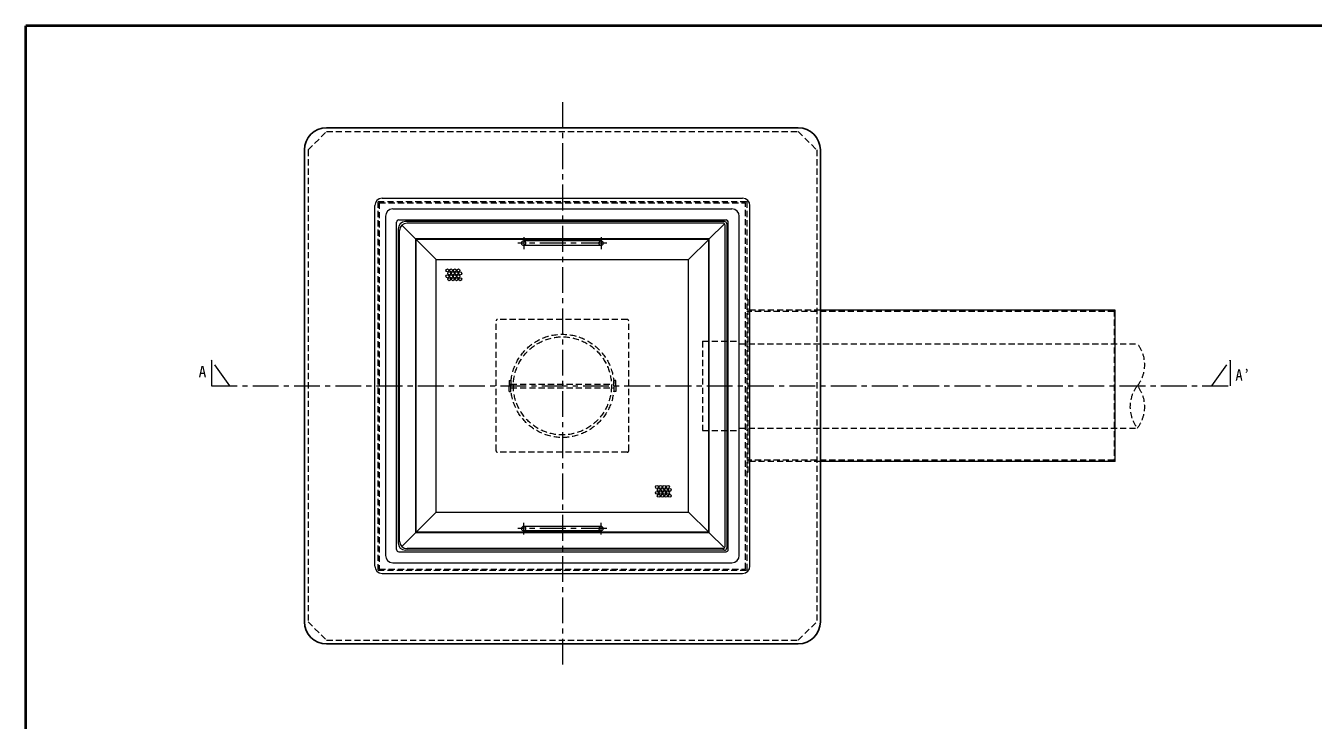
# Model space of a CAD drawing. Units: millimetres at full size, sheet at 1:7; details may follow other scales. Extents: x -1462 to 1373, y -937 to 1030.
# Drawn here: x -1462 to 284, y 88 to 1030 of the extents above; entities that cross this region are included whole.
import ezdxf
from ezdxf.enums import TextEntityAlignment as Align

# ---------------------------------------------------------------- set-up
doc = ezdxf.new("R2010")
doc.units = ezdxf.units.MM
doc.header["$LTSCALE"] = 7
doc.linetypes.add('CHAIN1', pattern=[8, 5, -1, 1, -1])
doc.linetypes.add('DASHED1', pattern=[1.8, 1.2, -0.6])
doc.layers.add('0-0_ﾚｲﾔ1', color=4, linetype='Continuous', lineweight=9)
doc.styles.add('ＭＳ ゴシック', font='')
doc.styles.get('ＭＳ ゴシック').set_extended_font_data('MS Gothic')

msp = doc.modelspace()

# ---------------------------------------------------------------- linework, layer by layer
at = {"layer": '0-0_ﾚｲﾔ1', "color": 1, "lineweight": 40}
for p in [(-1462.245, -937.045), (1372.755, 1029.955)]:
    msp.add_line(p, (-1462.245, 1029.955), dxfattribs=at)
at = {"layer": '0-0_ﾚｲﾔ1', "linetype": 'CHAIN1'}
for p, q in [((-734.245, 926.494), (-734.245, 156.494)), ((-673.745, 735.08), (-794.745, 735.08)), ((-786.745, 743.08), (-786.745, 727.08)), ((-681.745, 743.08), (-681.745, 727.08)), ((-1210.245, 576.494), (-1210.245, 541.494)), ((-1185.245, 541.494), (-1210.245, 576.494)), ((-1210.245, 541.494), (171.755, 541.494)), ((-786.745, 339.909), (-786.745, 355.909)), ((-681.745, 339.909), (-681.745, 355.909)), ((-673.745, 347.909), (-794.745, 347.909))]:
    msp.add_line(p, q, dxfattribs=at)
at = {"layer": '0-0_ﾚｲﾔ1', "color": 5, "lineweight": 25}
for p, q in [((-1054.245, 891.494), (-414.245, 891.494)), ((-1084.245, 221.494), (-1084.245, 861.494)), ((-384.245, 221.494), (-384.245, 861.494)), ((-1054.245, 191.494), (-414.245, 191.494))]:
    msp.add_line(p, q, dxfattribs=at)
at = {"layer": '0-0_ﾚｲﾔ1', "linetype": 'DASHED1'}
for p, q in [((-1079.245, 861.494), (-1054.245, 886.494)), ((-1054.245, 886.494), (-414.245, 886.494)), ((-414.245, 886.494), (-389.245, 861.494)), ((-1079.245, 861.494), (-1079.245, 221.494)), ((-389.245, 861.494), (-389.245, 221.494)), ((-984.245, 791.494), (-484.245, 791.494)), ((-984.245, 291.494), (-984.245, 791.494)), ((-982.645, 789.894), (-485.845, 789.894)), ((-982.645, 789.894), (-982.645, 293.094)), ((-485.845, 293.094), (-485.845, 789.894)), ((-484.245, 791.494), (-484.245, 291.494)), ((-482.645, 658.994), (-484.245, 658.994)), ((-482.645, 658.994), (-482.645, 423.994)), ((-824.245, 453.494), (-824.245, 629.494)), ((-646.245, 631.494), (-822.245, 631.494)), ((-644.245, 453.494), (-644.245, 629.494)), ((-384.245, 643.994), (-484.245, 643.994)), ((14.155, 642.394), (-484.245, 642.394)), ((14.155, 643.994), (14.155, 438.994)), ((-494.245, 598.644), (45.755, 598.644)), ((15.755, 604.494), (14.155, 604.494)), ((-806.545, 548.994), (-804.245, 548.994)), ((-806.545, 548.994), (-806.545, 541.494)), ((-806.545, 533.994), (-806.545, 541.494)), ((-804.245, 548.994), (-804.245, 541.494)), ((-804.245, 543.994), (-664.245, 543.994)), ((-804.245, 533.994), (-804.245, 541.494)), ((-661.945, 548.994), (-664.245, 548.994)), ((-664.245, 541.494), (-664.245, 548.994)), ((-664.245, 541.494), (-664.245, 533.994)), ((-661.945, 541.494), (-661.945, 548.994)), ((-661.945, 541.494), (-661.945, 533.994)), ((-806.545, 533.994), (-804.245, 533.994)), ((-804.245, 538.994), (-664.245, 538.994)), ((-661.945, 533.994), (-664.245, 533.994)), ((-494.245, 484.344), (45.755, 484.344)), ((15.755, 478.494), (14.155, 478.494)), ((-646.245, 451.494), (-822.245, 451.494)), ((14.155, 440.594), (-484.245, 440.594)), ((-384.245, 438.994), (-484.245, 438.994)), ((-482.645, 423.994), (-484.245, 423.994)), ((-984.245, 291.494), (-484.245, 291.494)), ((-982.645, 293.094), (-485.845, 293.094)), ((-1079.245, 221.494), (-1054.245, 196.494)), ((-414.245, 196.494), (-389.245, 221.494)), ((-1054.245, 196.494), (-414.245, 196.494))]:
    msp.add_line(p, q, dxfattribs=at)
at = {"layer": '0-0_ﾚｲﾔ1'}
for p, q in [((-978.705, 795.955), (-489.785, 795.955)), ((-988.705, 297.034), (-988.705, 785.955)), ((-479.785, 297.034), (-479.785, 785.955)), ((-959.245, 319.494), (-959.245, 763.494)), ((-956.245, 766.494), (-512.245, 766.494)), ((-509.245, 319.494), (-509.245, 763.494)), ((-534.952, 740.787), (-933.538, 740.787)), ((-933.538, 740.787), (-933.538, 342.202)), ((-905.547, 712.796), (-932.831, 740.08)), ((-535.659, 740.08), (-932.831, 740.08)), ((-932.831, 342.909), (-932.831, 740.08)), ((-681.745, 738.08), (-786.745, 738.08)), ((-562.944, 712.796), (-535.659, 740.08)), ((-535.659, 342.909), (-535.659, 740.08)), ((-534.952, 342.202), (-534.952, 740.787)), ((-681.745, 732.08), (-786.745, 732.08)), ((-905.547, 712.796), (-562.944, 712.796)), ((-905.547, 370.193), (-905.547, 712.796)), ((-562.944, 370.193), (-562.944, 712.796)), ((-905.547, 370.193), (-932.831, 342.909)), ((-905.547, 370.193), (-562.944, 370.193)), ((-562.944, 370.193), (-535.659, 342.909)), ((-681.745, 350.909), (-786.745, 350.909)), ((-534.952, 342.202), (-933.538, 342.202)), ((-535.659, 342.909), (-932.831, 342.909)), ((-681.745, 344.909), (-786.745, 344.909)), ((-956.245, 316.494), (-512.245, 316.494)), ((-978.705, 287.034), (-489.785, 287.034))]:
    msp.add_line(p, q, dxfattribs=at)
at = {"layer": '0-0_ﾚｲﾔ1', "color": 3, "lineweight": 18}
for p, q in [((-974.245, 771.494), (-974.245, 311.494)), ((-964.245, 781.494), (-504.245, 781.494)), ((-494.245, 311.494), (-494.245, 771.494)), ((-964.245, 301.494), (-504.245, 301.494))]:
    msp.add_line(p, q, dxfattribs=at)
at = {"layer": '0-0_ﾚｲﾔ1', "color": 7, "lineweight": 18}
for p, q in [((-957.124, 754.373), (-957.124, 328.616)), ((-955.003, 330.737), (-955.003, 752.252)), ((-933.538, 740.787), (-952.074, 759.323)), ((-514.367, 764.373), (-947.124, 764.373)), ((-516.488, 762.252), (-945.003, 762.252)), ((-534.952, 740.787), (-514.367, 761.373)), ((-513.488, 323.737), (-513.488, 759.252)), ((-511.367, 761.373), (-511.367, 321.616)), ((15.755, 643.994), (-384.245, 643.994)), ((15.755, 438.994), (15.755, 643.994)), ((15.755, 438.994), (-384.245, 438.994)), ((-933.538, 342.202), (-952.074, 323.666)), ((-534.952, 342.202), (-514.367, 321.616)), ((-514.367, 318.616), (-947.124, 318.616)), ((-516.488, 320.737), (-945.003, 320.737))]:
    msp.add_line(p, q, dxfattribs=at)
at = {"layer": '0-0_ﾚｲﾔ1', "color": 7, "linetype": 'DASHED1', "lineweight": 18}
for p, q in [((-544.245, 601.994), (-494.245, 601.994)), ((-544.245, 601.994), (-544.245, 480.994)), ((-544.245, 480.994), (-494.245, 480.994))]:
    msp.add_line(p, q, dxfattribs=at)
at = {"layer": '0-0_ﾚｲﾔ1', "linetype": 'CHAIN1'}
msp.add_lwpolyline([(146.755, 541.494), (171.755, 576.494), (171.755, 541.494)], dxfattribs=at)
at = {"layer": '0-0_ﾚｲﾔ1'}
for centre in [(-890.268, 698.09), (-885.268, 698.09), (-880.268, 698.09), (-875.268, 698.09), (-890.268, 690.09), (-887.768, 694.09), (-887.768, 686.09), (-885.268, 690.09), (-882.768, 694.09), (-882.768, 686.09), (-880.268, 690.09), (-877.768, 694.09), (-877.768, 686.09), (-875.268, 690.09), (-872.768, 694.09), (-872.768, 686.09), (-606.044, 404.392), (-603.544, 400.392), (-601.044, 404.392), (-598.544, 400.392), (-596.044, 404.392), (-593.544, 400.392), (-591.044, 404.392), (-588.544, 400.392), (-606.044, 396.392), (-603.544, 392.392), (-601.044, 396.392), (-598.544, 392.392), (-596.044, 396.392), (-593.544, 392.392), (-591.044, 396.392), (-588.544, 392.392)]:
    msp.add_circle(centre, 2, dxfattribs=at)
at = {"layer": '0-0_ﾚｲﾔ1', "linetype": 'DASHED1'}
for radius in [70, 66.5]:
    msp.add_circle((-734.245, 541.494), radius, dxfattribs=at)
at = {"layer": '0-0_ﾚｲﾔ1', "color": 5, "lineweight": 25}
for centre, start, end in [((-1054.245, 861.494), 90, 180), ((-414.245, 861.494), 0, 90), ((-1054.245, 221.494), 180, 270), ((-414.245, 221.494), 270, 0)]:
    msp.add_arc(centre, 30, start, end, dxfattribs=at)
at = {"layer": '0-0_ﾚｲﾔ1'}
for centre, radius, start, end in [((-978.705, 785.955), 10, 90, 180), ((-489.785, 785.955), 10, 0, 90), ((-956.245, 763.494), 3, 90, 180), ((-512.245, 763.494), 3, 0, 90), ((-786.745, 735.08), 3, 90, 270), ((-681.745, 735.08), 3, 270, 90), ((-786.745, 347.909), 3, 90, 270), ((-681.745, 347.909), 3, 270, 90), ((-956.245, 319.494), 3, 180, 270), ((-512.245, 319.494), 3, 270, 0), ((-978.705, 297.034), 10, 180, 270), ((-489.785, 297.034), 10, 270, 0)]:
    msp.add_arc(centre, radius, start, end, dxfattribs=at)
at = {"layer": '0-0_ﾚｲﾔ1', "color": 3, "lineweight": 18}
for centre, start, end in [((-964.245, 771.494), 90, 180), ((-504.245, 771.494), 0, 90), ((-964.245, 311.494), 180, 270), ((-504.245, 311.494), 270, 0)]:
    msp.add_arc(centre, 10, start, end, dxfattribs=at)
at = {"layer": '0-0_ﾚｲﾔ1', "color": 7, "lineweight": 18}
for centre, radius, start, end in [((-947.124, 754.373), 10, 90, 180), ((-945.003, 752.252), 10, 90, 180), ((-516.488, 759.252), 3, 0, 90), ((-514.367, 761.373), 3, 0, 90), ((-947.124, 328.616), 10, 180, 270), ((-945.003, 330.737), 10, 180, 270), ((-516.488, 323.737), 3, 270, 0), ((-514.367, 321.616), 3, 270, 0)]:
    msp.add_arc(centre, radius, start, end, dxfattribs=at)
at = {"layer": '0-0_ﾚｲﾔ1', "linetype": 'DASHED1'}
for centre, radius, start, end in [((-786.745, 735.08), 3, 270, 90), ((-681.745, 735.08), 3, 90, 270), ((-822.245, 629.494), 2, 90, 180), ((-646.245, 629.494), 2, 0, 90), ((9.928, 570.069), 45.827, 321.42437, 38.57563), ((81.581, 512.919), 45.827, 141.42437, 218.57563), ((9.928, 512.919), 45.827, 321.42437, 38.57563), ((-822.245, 453.494), 2, 180, 270), ((-646.245, 453.494), 2, 270, 0), ((-786.745, 347.909), 3, 270, 90), ((-681.745, 347.909), 3, 90, 270)]:
    msp.add_arc(centre, radius, start, end, dxfattribs=at)

# ---------------------------------------------------------------- texts
at = {"layer": '0-0_ﾚｲﾔ1', "color": 7, "style": 'ＭＳ ゴシック'}
msp.add_text('A', height=15.4, dxfattribs=at).set_placement((-1227.745, 548.494), align=Align.BOTTOM_LEFT)
at = {"layer": '0-0_ﾚｲﾔ1', "color": 7, "insert": (178.755, 548.494), "char_height": 15.4, "attachment_point": 7, "style": 'ＭＳ ゴシック'}
msp.add_mtext('\\T1.24;\\W0.95;A’', dxfattribs=at)

doc.saveas('drawing.dxf')
